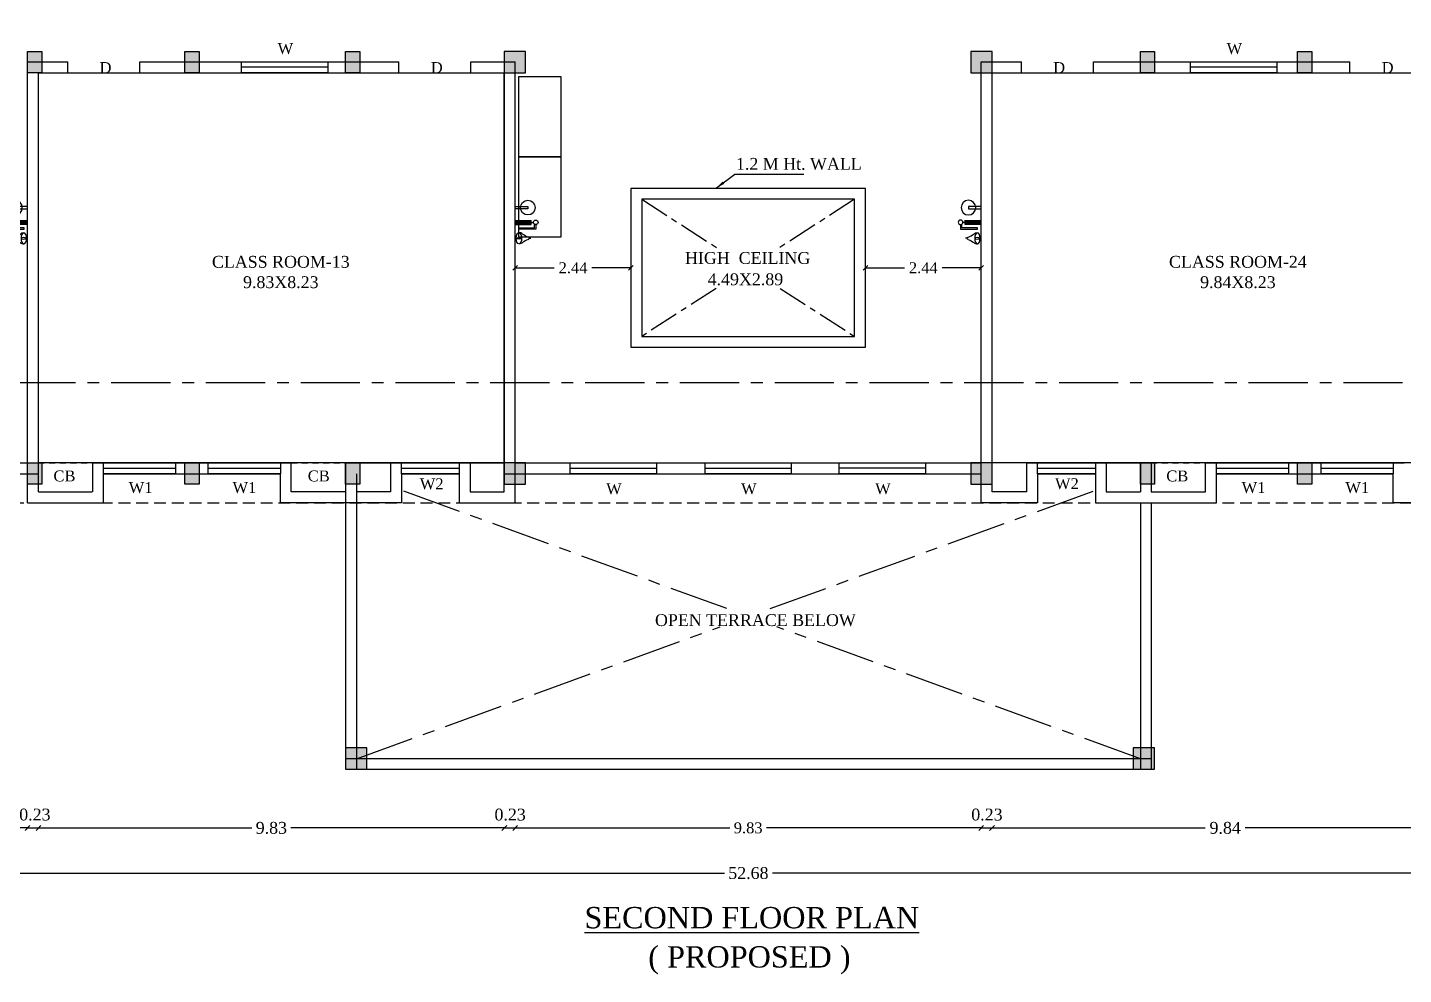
# Model space of a CAD drawing. Header units: metres. Extents: x -53 to 471, y -924 to -843.
# Drawn here: x 134.95 to 163.98, y -923.71 to -903.74 of the extents above; entities that cross this region are included whole.
import ezdxf
from ezdxf.enums import TextEntityAlignment as Align

# ---------------------------------------------------------------- set-up
doc = ezdxf.new("R2010")
doc.units = ezdxf.units.M
doc.header["$MEASUREMENT"] = 0
doc.header["$PDMODE"] = 3
doc.linetypes.add('CENTER', pattern=[2, 1.25, -0.25, 0.25, -0.25])
doc.linetypes.add('HIDDEN', pattern=[0.375, 0.25, -0.125])
doc.layers.get('DEFPOINTS').update_dxf_attribs({"lineweight": 5})
doc.layers.add('BLK_1_FLR_2_BLT_UP_AREA', color=27, linetype='Continuous', lineweight=0)
for name, color, linetype in [('BLK_1_FLR_2_BLT_UP_AREA_DEDUCT', 27, 'Continuous'), ('BLK_1_FLR_2_DRINKING_WATER', 1, 'Continuous'), ('BLK_1_FLR_2_REGULAR_ROOM_1', 117, 'Continuous')]:
    doc.layers.add(name, color=color, linetype=linetype)
doc.styles.add('Isa-', font='times.ttf')
doc.styles.get("Standard").update_dxf_attribs({"font": 'arial.ttf'})
doc.styles.add('STYLE2', font='times.ttf')
doc.dimstyles.new('Copy of ISO-25', dxfattribs={"dimscale": 0, "dimtxt": 0.23, "dimasz": 0.1, "dimexe": 1.25, "dimexo": 0.625, "dimgap": 0.11, "dimtad": 0, "dimtih": 1, "dimtoh": 1, "dimzin": 1, "dimdsep": 46, "dimtxsty": 'STYLE2', "dimblk": 'OBLIQUE', "dimcen": 0, "dimse1": 1, "dimse2": 1, "dimclrd": 1, "dimclrt": 3, "dimadec": 0, "dimazin": 2, "dimtfac": 1, "dimtix": 1, "dimtofl": 0, "dimtmove": 0, "dimatfit": 3, "dimfxl": 0, "dimtolj": 1, "dimarcsym": 0})
doc.dimstyles.get("Standard").update_dxf_attribs({"dimtxt": 0.18, "dimasz": 0.18, "dimexe": 0.18, "dimexo": 0.0625, "dimgap": 0.09, "dimtad": 0, "dimtih": 1, "dimtoh": 1, "dimdec": 4, "dimzin": 0, "dimdsep": 46, "dimtxsty": 'Standard', "dimcen": 0.09, "dimadec": 0, "dimazin": 0, "dimtfac": 1, "dimtdec": 4, "dimtofl": 0, "dimtmove": 0, "dimatfit": 3, "dimfxl": 0, "dimtolj": 1, "dimtzin": 0, "dimarcsym": 0})

# ---------------------------------------------------------------- blocks, each defined once
blk = doc.blocks.new('_Oblique')
at = {"color": 0, "linetype": 'ByBlock', "lineweight": -2}
blk.add_line((-0.5, -0.5), (0.5, 0.5), dxfattribs=at)
blk = doc.blocks.new('*D551')
at = {"color": 1, "lineweight": -2}
for p, q in [((123.822, -921.57), (149.656, -921.57)), ((176.502, -921.57), (150.668, -921.57))]:
    blk.add_line(p, q, dxfattribs=at)
at = {"layer": 'DEFPOINTS', "color": 0}
for p in [(123.822, -914.061), (176.502, -914.061), (176.502, -921.57)]:
    blk.add_point(p, dxfattribs=at)
at = {"color": 1, "lineweight": -2, "xscale": 0.1, "yscale": 0.1, "zscale": 0.1, "rotation": 180}
blk.add_blockref('_Oblique', (123.822, -921.57), dxfattribs=at)
at = {"color": 1, "lineweight": -2, "xscale": 0.1, "yscale": 0.1, "zscale": 0.1}
blk.add_blockref('_Oblique', (176.502, -921.57), dxfattribs=at)
at = {"color": 3, "insert": (150.162, -921.57), "char_height": 0.25, "attachment_point": 5, "style": 'STYLE2'}
blk.add_mtext('\\A1;52.68', dxfattribs=at)
blk = doc.blocks.new('*D558')
at = {"color": 1, "lineweight": -2}
for p, q in [((132.512, -920.617), (133.31, -920.617)), ((134.952, -920.617), (134.155, -920.617))]:
    blk.add_line(p, q, dxfattribs=at)
at = {"layer": 'DEFPOINTS', "color": 0}
for p in [(134.952, -912.921), (132.512, -914.061), (134.952, -920.617)]:
    blk.add_point(p, dxfattribs=at)
at = {"color": 1, "lineweight": -2, "xscale": 0.1, "yscale": 0.1, "zscale": 0.1, "rotation": 180}
blk.add_blockref('_Oblique', (132.512, -920.617), dxfattribs=at)
at = {"color": 1, "lineweight": -2, "xscale": 0.1, "yscale": 0.1, "zscale": 0.1}
blk.add_blockref('_Oblique', (134.952, -920.617), dxfattribs=at)
at = {"color": 3, "insert": (133.732, -920.617), "char_height": 0.25, "attachment_point": 5, "style": 'STYLE2'}
blk.add_mtext('\\A1;2.44', dxfattribs=at)
blk = doc.blocks.new('*D559')
at = {"color": 1, "lineweight": -2}
blk.add_line((134.952, -920.617), (135.182, -920.617), dxfattribs=at)
at = {"layer": 'DEFPOINTS', "color": 0}
for p in [(134.952, -912.921), (135.182, -912.921), (135.182, -920.617)]:
    blk.add_point(p, dxfattribs=at)
at = {"color": 1, "lineweight": -2, "xscale": 0.1, "yscale": 0.1, "zscale": 0.1, "rotation": 180}
blk.add_blockref('_Oblique', (134.952, -920.617), dxfattribs=at)
at = {"color": 1, "lineweight": -2, "xscale": 0.1, "yscale": 0.1, "zscale": 0.1}
blk.add_blockref('_Oblique', (135.182, -920.617), dxfattribs=at)
at = {"color": 3, "insert": (135.108, -920.337), "char_height": 0.25, "attachment_point": 5, "style": 'STYLE2'}
blk.add_mtext('\\A1;0.23', dxfattribs=at)
blk = doc.blocks.new('*D610')
at = {"color": 1, "lineweight": -2}
for p, q in [((152.632, -908.806), (153.455, -908.806)), ((155.072, -908.806), (154.25, -908.806))]:
    blk.add_line(p, q, dxfattribs=at)
at = {"layer": 'DEFPOINTS', "color": 0}
for p in [(152.632, -908.806), (155.072, -908.806), (155.072, -908.806)]:
    blk.add_point(p, dxfattribs=at)
at = {"color": 1, "lineweight": -2, "xscale": 0.1, "yscale": 0.1, "zscale": 0.1, "rotation": 180}
blk.add_blockref('_Oblique', (152.632, -908.806), dxfattribs=at)
at = {"color": 1, "lineweight": -2, "xscale": 0.1, "yscale": 0.1, "zscale": 0.1}
blk.add_blockref('_Oblique', (155.072, -908.806), dxfattribs=at)
at = {"color": 3, "insert": (153.852, -908.806), "char_height": 0.23, "attachment_point": 5, "style": 'STYLE2'}
blk.add_mtext('\\A1;2.44', dxfattribs=at)
blk = doc.blocks.new('*D611')
at = {"color": 1, "lineweight": -2}
for p, q in [((145.242, -908.806), (146.065, -908.806)), ((147.682, -908.806), (146.86, -908.806))]:
    blk.add_line(p, q, dxfattribs=at)
at = {"layer": 'DEFPOINTS', "color": 0}
for p in [(145.242, -908.806), (145.242, -908.806), (147.682, -908.806)]:
    blk.add_point(p, dxfattribs=at)
at = {"color": 1, "lineweight": -2, "xscale": 0.1, "yscale": 0.1, "zscale": 0.1, "rotation": 180}
blk.add_blockref('_Oblique', (145.242, -908.806), dxfattribs=at)
at = {"color": 1, "lineweight": -2, "xscale": 0.1, "yscale": 0.1, "zscale": 0.1}
blk.add_blockref('_Oblique', (147.682, -908.806), dxfattribs=at)
at = {"color": 3, "insert": (146.462, -908.806), "char_height": 0.23, "attachment_point": 5, "style": 'STYLE2'}
blk.add_mtext('\\A1;2.44', dxfattribs=at)
blk = doc.blocks.new('FIRE')
at = {"lineweight": 25}
blk.add_hatch(color=256, dxfattribs=at).paths.add_polyline_path([(4776.393, 1592.591), (4776.49, 1592.591), (4776.49, 1592.93), (4776.393, 1592.93)])
for p, q in [((4776.442, 1592.93), (4776.442, 1592.975)), ((4776.559, 1592.998), (4776.483, 1592.998)), ((4776.49, 1593.023), (4776.587, 1593.023)), ((4776.559, 1592.664), (4776.559, 1592.998)), ((4776.587, 1593.023), (4776.587, 1592.664)), ((4776.49, 1592.93), (4776.393, 1592.93)), ((4776.49, 1592.591), (4776.49, 1592.93)), ((4776.587, 1592.664), (4776.559, 1592.664))]:
    blk.add_line(p, q, dxfattribs=at)
at = {"color": 0, "lineweight": 25, "ltscale": 60}
blk.add_line((4776.778, 1592.887), (4776.778, 1592.923), dxfattribs=at)
blk.add_lwpolyline([(4776.105, 1592.857), (4776.155, 1592.857), (4776.155, 1592.59), (4776.105, 1592.59)], close=True)
at = {"color": 1}
blk.add_circle((4776.13, 1592.857), 0.155, dxfattribs=at)
at = {"lineweight": 25}
blk.add_circle((4776.442, 1593.023), 0.0482, dxfattribs=at)
at = {"color": 0, "lineweight": 25, "ltscale": 60}
blk.add_arc((4776.778, 1592.861), 0.0262, 0, 180, dxfattribs=at)
for centre, major_axis, ratio in [((4776.778, 1592.668), (-0.118, 0), 0.493287), ((4776.778, 1592.676), (0, -0.0501), 0.352249)]:
    blk.add_ellipse(centre, major_axis=major_axis, ratio=ratio, dxfattribs=at)
for points in [[(4776.752, 1592.861), (4776.688, 1592.746), (4776.664, 1592.71), (4776.66, 1592.671)], [(4776.804, 1592.861), (4776.868, 1592.746), (4776.891, 1592.71), (4776.896, 1592.671)]]:
    blk.add_spline(points, degree=3, dxfattribs=at)
blk = doc.blocks.new('*D689')
at = {"color": 1, "lineweight": -2}
for p, q in [((135.182, -920.617), (139.687, -920.617)), ((145.012, -920.617), (140.508, -920.617))]:
    blk.add_line(p, q, dxfattribs=at)
at = {"layer": 'DEFPOINTS', "color": 0}
for p in [(135.182, -912.906), (145.012, -912.906), (145.012, -920.617)]:
    blk.add_point(p, dxfattribs=at)
at = {"color": 1, "lineweight": -2, "xscale": 0.1, "yscale": 0.1, "zscale": 0.1, "rotation": 180}
blk.add_blockref('_Oblique', (135.182, -920.617), dxfattribs=at)
at = {"color": 1, "lineweight": -2, "xscale": 0.1, "yscale": 0.1, "zscale": 0.1}
blk.add_blockref('_Oblique', (145.012, -920.617), dxfattribs=at)
at = {"color": 3, "insert": (140.097, -920.617), "char_height": 0.25, "attachment_point": 5, "style": 'STYLE2'}
blk.add_mtext('\\A1;9.83', dxfattribs=at)
blk = doc.blocks.new('*D690')
at = {"color": 1, "lineweight": -2}
blk.add_line((145.012, -920.617), (145.242, -920.617), dxfattribs=at)
at = {"layer": 'DEFPOINTS', "color": 0}
for p in [(145.012, -912.906), (145.242, -912.906), (145.242, -920.617)]:
    blk.add_point(p, dxfattribs=at)
at = {"color": 1, "lineweight": -2, "xscale": 0.1, "yscale": 0.1, "zscale": 0.1, "rotation": 180}
blk.add_blockref('_Oblique', (145.012, -920.617), dxfattribs=at)
at = {"color": 1, "lineweight": -2, "xscale": 0.1, "yscale": 0.1, "zscale": 0.1}
blk.add_blockref('_Oblique', (145.242, -920.617), dxfattribs=at)
at = {"color": 3, "insert": (145.135, -920.337), "char_height": 0.25, "attachment_point": 5, "style": 'STYLE2'}
blk.add_mtext('\\A1;0.23', dxfattribs=at)
blk = doc.blocks.new('*D691')
at = {"color": 1, "lineweight": -2}
for p, q in [((155.302, -920.617), (159.803, -920.617)), ((165.142, -920.617), (160.642, -920.617))]:
    blk.add_line(p, q, dxfattribs=at)
at = {"layer": 'DEFPOINTS', "color": 0}
for p in [(155.302, -912.899), (165.142, -912.906), (165.142, -920.617)]:
    blk.add_point(p, dxfattribs=at)
at = {"color": 1, "lineweight": -2, "xscale": 0.1, "yscale": 0.1, "zscale": 0.1, "rotation": 180}
blk.add_blockref('_Oblique', (155.302, -920.617), dxfattribs=at)
at = {"color": 1, "lineweight": -2, "xscale": 0.1, "yscale": 0.1, "zscale": 0.1}
blk.add_blockref('_Oblique', (165.142, -920.617), dxfattribs=at)
at = {"color": 3, "insert": (160.222, -920.617), "char_height": 0.25, "attachment_point": 5, "style": 'STYLE2'}
blk.add_mtext('\\A1;9.84', dxfattribs=at)
blk = doc.blocks.new('*D692')
at = {"color": 1, "lineweight": -2}
for p, q in [((145.242, -920.617), (149.771, -920.617)), ((155.072, -920.617), (150.544, -920.617))]:
    blk.add_line(p, q, dxfattribs=at)
at = {"layer": 'DEFPOINTS', "color": 0}
for p in [(145.242, -912.906), (155.072, -912.906), (155.072, -920.617)]:
    blk.add_point(p, dxfattribs=at)
at = {"color": 1, "lineweight": -2, "xscale": 0.1, "yscale": 0.1, "zscale": 0.1, "rotation": 180}
blk.add_blockref('_Oblique', (145.242, -920.617), dxfattribs=at)
at = {"color": 1, "lineweight": -2, "xscale": 0.1, "yscale": 0.1, "zscale": 0.1}
blk.add_blockref('_Oblique', (155.072, -920.617), dxfattribs=at)
at = {"color": 3, "insert": (150.157, -920.617), "char_height": 0.23, "attachment_point": 5, "style": 'STYLE2'}
blk.add_mtext('\\A1;9.83', dxfattribs=at)
blk = doc.blocks.new('*D693')
at = {"color": 1, "lineweight": -2}
blk.add_line((155.072, -920.617), (155.302, -920.617), dxfattribs=at)
at = {"layer": 'DEFPOINTS', "color": 0}
for p in [(155.072, -912.906), (155.302, -912.906), (155.302, -920.617)]:
    blk.add_point(p, dxfattribs=at)
at = {"color": 1, "lineweight": -2, "xscale": 0.1, "yscale": 0.1, "zscale": 0.1, "rotation": 180}
blk.add_blockref('_Oblique', (155.072, -920.617), dxfattribs=at)
at = {"color": 1, "lineweight": -2, "xscale": 0.1, "yscale": 0.1, "zscale": 0.1}
blk.add_blockref('_Oblique', (155.302, -920.617), dxfattribs=at)
at = {"color": 3, "insert": (155.195, -920.337), "char_height": 0.25, "attachment_point": 5, "style": 'STYLE2'}
blk.add_mtext('\\A1;0.23', dxfattribs=at)
blk = doc.blocks.new('tgt')
for color, points in [(5, [(-41.55, 9.52), (-41.55, 9.97), (-41.25, 9.97), (-41.25, 9.52)]), (5, [(-38.23, 9.52), (-38.23, 9.97), (-37.93, 9.97), (-37.93, 9.52)]), (5, [(-34.84, 9.52), (-34.84, 9.97), (-34.54, 9.97), (-34.54, 9.52)]), (7, [(-31.49, 9.52), (-31.04, 9.52), (-31.04, 9.97), (-31.49, 9.97)]), (7, [(-21.65, 9.52), (-21.2, 9.52), (-21.2, 9.97), (-21.65, 9.97)]), (5, [(-18.07, 9.52), (-18.07, 9.97), (-17.77, 9.97), (-17.77, 9.52)]), (5, [(-14.755, 9.52), (-14.755, 9.97), (-14.455, 9.97), (-14.455, 9.52)]), (4, [(-41.55, 0.84), (-41.55, 1.29), (-41.25, 1.29), (-41.25, 0.84)]), (4, [(-38.23, 0.84), (-38.23, 1.29), (-37.93, 1.29), (-37.93, 0.84)]), (4, [(-34.84, 0.84), (-34.84, 1.29), (-34.54, 1.29), (-34.54, 0.84)]), (7, [(-31.49, 0.84), (-31.04, 0.84), (-31.04, 1.29), (-31.49, 1.29)]), (7, [(-21.65, 0.84), (-21.2, 0.84), (-21.2, 1.29), (-21.65, 1.29)]), (4, [(-18.07, 0.84), (-18.07, 1.29), (-17.77, 1.29), (-17.77, 0.84)]), (4, [(-14.755, 0.84), (-14.755, 1.29), (-14.455, 1.29), (-14.455, 0.84)])]:
    blk.add_hatch(color=color).paths.add_polyline_path(points)
at = {"lineweight": -3}
for points in [[(-34.84, -5.17), (-34.39, -5.17), (-34.39, -4.72), (-34.84, -4.72)], [(-18.22, -5.17), (-17.77, -5.17), (-17.77, -4.72), (-18.22, -4.72)]]:
    blk.add_hatch(color=8, dxfattribs=at).paths.add_polyline_path(points)
at = {"color": 5}
for points in [[(-41.55, 9.52), (-41.55, 9.97), (-41.25, 9.97), (-41.25, 9.52)], [(-38.23, 9.52), (-38.23, 9.97), (-37.93, 9.97), (-37.93, 9.52)], [(-34.84, 9.52), (-34.84, 9.97), (-34.54, 9.97), (-34.54, 9.52)], [(-18.07, 9.52), (-18.07, 9.97), (-17.77, 9.97), (-17.77, 9.52)], [(-14.755, 9.52), (-14.755, 9.97), (-14.455, 9.97), (-14.455, 9.52)]]:
    blk.add_lwpolyline(points, close=True, dxfattribs=at)
at = {"color": 7, "ltscale": 3}
for points in [[(-31.49, 9.52), (-31.04, 9.52), (-31.04, 9.97), (-31.49, 9.97)], [(-21.65, 9.52), (-21.2, 9.52), (-21.2, 9.97), (-21.65, 9.97)], [(-31.49, 0.84), (-31.04, 0.84), (-31.04, 1.29), (-31.49, 1.29)], [(-21.65, 0.84), (-21.2, 0.84), (-21.2, 1.29), (-21.65, 1.29)]]:
    blk.add_lwpolyline(points, close=True, dxfattribs=at)
at = {"color": 4}
for points in [[(-41.55, 0.84), (-41.55, 1.29), (-41.25, 1.29), (-41.25, 0.84)], [(-38.23, 0.84), (-38.23, 1.29), (-37.93, 1.29), (-37.93, 0.84)], [(-34.84, 0.84), (-34.84, 1.29), (-34.54, 1.29), (-34.54, 0.84)], [(-18.07, 0.84), (-18.07, 1.29), (-17.77, 1.29), (-17.77, 0.84)], [(-14.755, 0.84), (-14.755, 1.29), (-14.455, 1.29), (-14.455, 0.84)]]:
    blk.add_lwpolyline(points, close=True, dxfattribs=at)
at = {"color": 8, "lineweight": -3}
for points in [[(-34.84, -5.17), (-34.39, -5.17), (-34.39, -4.72), (-34.84, -4.72)], [(-18.22, -5.17), (-17.77, -5.17), (-17.77, -4.72), (-18.22, -4.72)]]:
    blk.add_lwpolyline(points, close=True, dxfattribs=at)
blk = doc.blocks.new('*D745')
at = {"color": 1, "lineweight": -2, "ltscale": 3}
for p, q in [((120.691, -874.388), (120.691, -896.657)), ((120.691, -919.381), (120.691, -897.112))]:
    blk.add_line(p, q, dxfattribs=at)
at = {"layer": 'DEFPOINTS', "color": 0, "ltscale": 3}
for p in [(129.232, -874.388), (120.691, -919.381), (141.662, -919.381)]:
    blk.add_point(p, dxfattribs=at)
at = {"color": 1, "lineweight": -2, "ltscale": 3, "xscale": 0.1, "yscale": 0.1, "zscale": 0.1}
for p, rotation in [((120.691, -874.388), 90), ((120.691, -919.381), 270)]:
    blk.add_blockref('_Oblique', p, dxfattribs=dict(at, rotation=rotation))
at = {"color": 3, "ltscale": 3, "insert": (120.691, -896.884), "char_height": 0.23, "attachment_point": 5, "style": 'STYLE2'}
blk.add_mtext('\\A1;44.99', dxfattribs=at)
blk = doc.blocks.new('*D770')
at = {"color": 1, "lineweight": -2, "ltscale": 3}
for p, q in [((121.782, -914.056), (121.782, -916.376)), ((121.782, -919.151), (121.782, -916.83))]:
    blk.add_line(p, q, dxfattribs=at)
at = {"layer": 'DEFPOINTS', "color": 0, "ltscale": 3}
for p in [(123.822, -914.056), (121.782, -919.151), (142.163, -919.151)]:
    blk.add_point(p, dxfattribs=at)
at = {"color": 1, "lineweight": -2, "ltscale": 3, "xscale": 0.1, "yscale": 0.1, "zscale": 0.1}
for p, rotation in [((121.782, -914.056), 90), ((121.782, -919.151), 270)]:
    blk.add_blockref('_Oblique', p, dxfattribs=dict(at, rotation=rotation))
at = {"color": 3, "ltscale": 3, "insert": (121.782, -916.603), "char_height": 0.23, "attachment_point": 5, "style": 'STYLE2'}
blk.add_mtext('\\A1;5.10', dxfattribs=at)
blk = doc.blocks.new('*D771')
at = {"color": 1, "lineweight": -2, "ltscale": 3}
for p, q in [((121.782, -919.151), (121.782, -919.051)), ((121.782, -919.381), (121.782, -919.481))]:
    blk.add_line(p, q, dxfattribs=at)
at = {"layer": 'DEFPOINTS', "color": 0, "ltscale": 3}
for p in [(121.782, -919.381), (142.157, -919.381), (142.163, -919.151)]:
    blk.add_point(p, dxfattribs=at)
at = {"color": 1, "lineweight": -2, "ltscale": 3, "xscale": 0.1, "yscale": 0.1, "zscale": 0.1}
for p, rotation in [((121.782, -919.151), 270), ((121.782, -919.381), 90)]:
    blk.add_blockref('_Oblique', p, dxfattribs=dict(at, rotation=rotation))
at = {"color": 3, "ltscale": 3, "insert": (121.782, -919.266), "char_height": 0.23, "attachment_point": 5, "style": 'STYLE2'}
blk.add_mtext('\\A1;0.23', dxfattribs=at)
blk = doc.blocks.new('*D772')
at = {"color": 1, "lineweight": -2, "ltscale": 3}
for p, q in [((178.409, -914.061), (178.409, -916.378)), ((178.409, -919.151), (178.409, -916.833))]:
    blk.add_line(p, q, dxfattribs=at)
at = {"layer": 'DEFPOINTS', "color": 0, "ltscale": 3}
for p in [(176.502, -914.061), (158.067, -919.151), (178.409, -919.151)]:
    blk.add_point(p, dxfattribs=at)
at = {"color": 1, "lineweight": -2, "ltscale": 3, "xscale": 0.1, "yscale": 0.1, "zscale": 0.1}
for p, rotation in [((178.409, -914.061), 90), ((178.409, -919.151), 270)]:
    blk.add_blockref('_Oblique', p, dxfattribs=dict(at, rotation=rotation))
at = {"color": 3, "ltscale": 3, "insert": (178.409, -916.606), "char_height": 0.23, "attachment_point": 5, "style": 'STYLE2'}
blk.add_mtext('\\A1;5.09', dxfattribs=at)
blk = doc.blocks.new('*D773')
at = {"color": 1, "lineweight": -2, "ltscale": 3}
for p, q in [((178.409, -919.151), (178.409, -919.051)), ((178.409, -919.381), (178.409, -919.481))]:
    blk.add_line(p, q, dxfattribs=at)
at = {"layer": 'DEFPOINTS', "color": 0, "ltscale": 3}
for p in [(158.046, -919.381), (158.067, -919.151), (178.409, -919.381)]:
    blk.add_point(p, dxfattribs=at)
at = {"color": 1, "lineweight": -2, "ltscale": 3, "xscale": 0.1, "yscale": 0.1, "zscale": 0.1}
for p, rotation in [((178.409, -919.151), 270), ((178.409, -919.381), 90)]:
    blk.add_blockref('_Oblique', p, dxfattribs=dict(at, rotation=rotation))
at = {"color": 3, "ltscale": 3, "insert": (178.409, -919.266), "char_height": 0.23, "attachment_point": 5, "style": 'STYLE2'}
blk.add_mtext('\\A1;0.23', dxfattribs=at)
blk = doc.blocks.new('*D774')
at = {"color": 1, "lineweight": -2, "ltscale": 3}
for p, q in [((179.831, -874.388), (179.831, -896.657)), ((179.831, -919.381), (179.831, -897.112))]:
    blk.add_line(p, q, dxfattribs=at)
at = {"layer": 'DEFPOINTS', "color": 0, "ltscale": 3}
for p in [(171.092, -874.388), (179.831, -874.388), (158.662, -919.381)]:
    blk.add_point(p, dxfattribs=at)
at = {"color": 1, "lineweight": -2, "ltscale": 3, "xscale": 0.1, "yscale": 0.1, "zscale": 0.1}
for p, rotation in [((179.831, -874.388), 90), ((179.831, -919.381), 270)]:
    blk.add_blockref('_Oblique', p, dxfattribs=dict(at, rotation=rotation))
at = {"color": 3, "ltscale": 3, "insert": (179.831, -896.884), "char_height": 0.23, "attachment_point": 5, "style": 'STYLE2'}
blk.add_mtext('\\A1;44.99', dxfattribs=at)

msp = doc.modelspace()

# ---------------------------------------------------------------- linework, layer by layer
for p, q in [((134.95223, -912.92055), (134.95223, -904.24055)), ((134.95223, -913.76055), (134.95223, -904.24055)), ((134.95223, -904.46055), (135.80104, -904.46055)), ((134.95223, -904.46055), (135.80104, -904.46055)), ((135.80104, -904.69055), (135.80104, -904.46055)), ((137.32104, -904.46055), (142.78895, -904.46055)), ((137.32104, -904.69055), (137.32104, -904.46055)), ((142.78895, -904.69055), (142.78895, -904.46055)), ((144.30895, -904.46055), (145.01223, -904.46055)), ((144.30895, -904.69055), (144.30895, -904.46055)), ((145.01223, -904.46055), (145.24223, -904.46055)), ((145.24223, -913.76055), (145.24223, -904.46055)), ((155.07223, -904.46055), (155.92104, -904.46055)), ((155.07223, -904.46055), (155.69003, -904.46055)), ((155.07223, -913.76055), (155.07223, -904.46055)), ((155.92104, -904.69055), (155.92104, -904.46055)), ((157.44104, -904.46055), (162.85132, -904.46055)), ((157.44104, -904.46055), (162.85132, -904.46055)), ((157.44104, -904.69055), (157.44104, -904.46055)), ((162.85132, -904.69055), (162.85132, -904.46055)), ((135.18223, -904.69055), (135.80104, -904.69055)), ((135.18223, -904.69055), (135.80104, -904.69055)), ((135.18223, -912.92055), (135.18223, -904.69055)), ((135.18223, -913.53055), (135.18223, -904.69055)), ((137.32104, -904.69055), (142.78895, -904.69055)), ((144.30895, -904.69055), (145.01223, -904.69055)), ((145.01223, -913.52555), (145.01223, -904.69055)), ((155.30223, -904.69055), (155.92104, -904.69055)), ((155.30223, -913.53055), (155.30223, -904.69055)), ((155.31223, -904.69055), (155.69003, -904.69055)), ((157.44104, -904.69055), (162.85132, -904.69055)), ((157.44104, -904.69055), (162.85132, -904.69055)), ((132.51223, -912.92055), (134.95223, -912.92055)), ((132.51223, -912.92055), (134.95223, -912.92055)), ((136.32723, -912.92055), (140.51723, -912.92055)), ((141.66223, -912.92055), (141.66223, -919.38055)), ((141.66223, -912.92055), (145.01223, -912.92055)), ((145.24223, -912.92055), (155.07223, -912.92055)), ((156.03223, -912.92055), (158.66223, -912.92055)), ((156.03223, -912.92055), (158.66223, -912.92055)), ((158.43223, -912.92055), (158.43223, -913.53055)), ((158.66223, -912.92055), (158.66223, -913.53055)), ((159.80723, -912.92055), (163.99723, -912.92055)), ((159.80723, -912.92055), (163.99723, -912.92055)), ((132.51223, -913.15055), (135.18223, -913.15055)), ((136.55723, -913.15055), (140.28723, -913.15055)), ((141.89223, -913.15055), (141.89223, -919.38055)), ((142.84223, -913.15055), (144.06223, -913.15055)), ((145.01223, -913.15055), (155.07223, -913.15055)), ((156.26223, -913.15055), (157.48223, -913.15055)), ((160.03723, -913.15055), (163.76723, -913.15055)), ((158.43223, -913.76055), (158.43223, -919.38055)), ((158.66223, -913.76055), (158.66223, -919.38055)), ((141.66223, -919.15055), (158.66223, -919.15055)), ((141.66223, -919.38055), (158.66223, -919.38055))]:
    msp.add_line(p, q)
at = {"color": 1}
for p, q in [((141.28892, -904.57555), (139.46892, -904.57555)), ((161.31115, -904.57555), (159.49115, -904.57555))]:
    msp.add_line(p, q, dxfattribs=at)
at = {"color": 3, "linetype": 'CENTER', "ltscale": 0.5}
for p, q in [((147.91223, -907.36055), (149.54104, -908.40893)), ((152.40223, -907.36055), (150.77343, -908.40893)), ((149.48029, -909.24126), (147.91223, -910.25055)), ((150.83417, -909.24126), (152.40223, -910.25055))]:
    msp.add_line(p, q, dxfattribs=at)
at = {"color": 5, "linetype": 'CENTER', "lineweight": -3}
msp.add_line((122.71662, -911.22457), (177.83223, -911.22457), dxfattribs=at)
at = {"color": 41, "linetype": 'HIDDEN', "lineweight": -3, "ltscale": 0.5}
for p, q in [((135.18223, -912.92055), (136.32723, -912.92055)), ((140.51723, -912.92055), (141.66223, -912.92055)), ((158.66223, -912.92055), (159.80723, -912.92055))]:
    msp.add_line(p, q, dxfattribs=at)
at = {"lineweight": -3}
for p, q in [((136.32723, -913.53055), (136.32723, -912.92055)), ((140.51723, -913.53055), (140.51723, -912.92055)), ((142.61223, -912.92055), (142.61223, -913.52555)), ((144.29223, -912.92055), (144.29223, -913.52555)), ((156.03223, -912.92055), (156.03223, -913.53055)), ((157.71223, -912.92055), (157.71223, -913.52555)), ((159.80723, -913.53055), (159.80723, -912.92055)), ((136.55723, -913.76055), (136.55723, -913.15055)), ((136.55723, -913.76055), (136.55723, -913.15055)), ((140.28723, -913.76055), (140.28723, -913.15055)), ((142.84223, -913.14555), (142.84223, -913.76055)), ((142.84223, -913.15055), (144.06223, -913.15055)), ((144.06223, -913.14555), (144.06223, -913.76055)), ((156.26223, -913.14555), (156.26223, -913.76055)), ((157.48223, -913.14555), (157.48223, -913.75555)), ((160.03723, -913.76055), (160.03723, -913.15055)), ((163.76723, -913.76055), (163.76723, -913.15055)), ((135.18223, -913.53055), (136.31723, -913.53055)), ((141.66223, -913.53055), (140.51723, -913.53055)), ((142.61223, -913.52555), (141.89223, -913.52555)), ((144.29223, -913.52555), (145.01223, -913.52555)), ((156.03223, -913.53055), (155.30223, -913.53055)), ((157.71223, -913.53055), (158.43223, -913.53055)), ((158.66223, -913.53055), (159.80723, -913.53055)), ((134.95223, -913.76055), (136.55723, -913.76055)), ((141.89223, -913.76055), (140.28723, -913.76055)), ((142.84223, -913.76055), (141.66223, -913.76055)), ((144.06223, -913.76055), (145.24223, -913.76055)), ((156.26223, -913.76055), (155.07223, -913.76055)), ((157.48223, -913.76055), (158.43223, -913.76055)), ((158.43223, -913.76055), (160.03723, -913.76055)), ((165.37223, -913.76055), (163.76723, -913.76055))]:
    msp.add_line(p, q, dxfattribs=at)
at = {"color": 1, "lineweight": -3}
for p, q in [((138.07223, -913.03555), (136.55723, -913.03555)), ((138.07723, -913.03555), (136.55723, -913.03555)), ((140.28723, -913.03555), (138.76723, -913.03555)), ((144.06223, -913.03555), (142.84223, -913.03555)), ((148.22046, -913.03555), (146.40046, -913.03555)), ((151.06723, -913.03555), (149.24723, -913.03555)), ((153.89546, -913.03305), (152.07546, -913.03305)), ((157.48223, -913.03555), (156.26223, -913.03555)), ((161.55223, -913.03555), (160.03723, -913.03555)), ((161.55723, -913.03555), (160.03723, -913.03555)), ((163.76723, -913.03555), (162.24723, -913.03555))]:
    msp.add_line(p, q, dxfattribs=at)
at = {"color": 41, "ltscale": 3}
for p, q in [((141.89223, -912.92055), (142.61223, -912.92055)), ((144.29223, -912.92055), (145.01223, -912.92055)), ((157.71223, -912.92055), (158.43223, -912.92055))]:
    msp.add_line(p, q, dxfattribs=at)
at = {"linetype": 'CENTER', "lineweight": -3}
for p, q in [((149.70417, -915.99175), (142.84223, -913.50045)), ((150.62029, -915.99175), (157.48223, -913.50045)), ((141.89223, -919.16055), (149.56431, -916.37513)), ((158.43223, -919.16055), (150.76015, -916.37513))]:
    msp.add_line(p, q, dxfattribs=at)
at = {"color": 1, "linetype": 'HIDDEN'}
for p, q in [((133.12223, -913.76055), (158.43223, -913.76055)), ((158.66223, -913.76055), (167.20223, -913.76055))]:
    msp.add_line(p, q, dxfattribs=at)
at = {"color": 1, "linetype": 'HIDDEN', "lineweight": -3}
for p, q in [((133.12223, -913.76055), (158.43223, -913.76055)), ((158.66223, -913.76055), (163.76723, -913.76055))]:
    msp.add_line(p, q, dxfattribs=at)
at = {"color": 2}
for points in [[(139.46892, -904.69055), (139.46892, -904.46055), (141.28892, -904.46055), (141.28892, -904.69055)], [(159.49115, -904.69055), (159.49115, -904.46055), (161.31115, -904.46055), (161.31115, -904.69055)]]:
    msp.add_lwpolyline(points, close=True, dxfattribs=at)
msp.add_lwpolyline([(147.68223, -910.48055), (152.63223, -910.48055), (152.63223, -907.13055), (147.68223, -907.13055)], close=True)
at = {"color": 27}
msp.add_lwpolyline([(147.91223, -910.25055), (152.40223, -910.25055), (152.40223, -907.36055), (147.91223, -907.36055)], close=True, dxfattribs=at)
at = {"color": 2, "lineweight": -3}
for points in [[(136.55723, -913.15055), (136.55723, -912.92055), (138.07723, -912.92055), (138.07723, -913.15055)], [(138.76723, -913.15055), (138.76723, -912.92055), (140.28723, -912.92055), (140.28723, -913.15055)], [(142.84223, -913.15055), (142.84223, -912.92055), (144.06223, -912.92055), (144.06223, -913.15055)], [(146.40046, -913.15055), (146.40046, -912.92055), (148.22046, -912.92055), (148.22046, -913.15055)], [(149.24723, -913.15055), (149.24723, -912.92055), (151.06723, -912.92055), (151.06723, -913.15055)], [(152.07546, -913.14805), (152.07546, -912.91805), (153.89546, -912.91805), (153.89546, -913.14805)], [(156.26223, -913.15055), (156.26223, -912.92055), (157.48223, -912.92055), (157.48223, -913.15055)], [(160.03723, -913.15055), (160.03723, -912.92055), (161.55723, -912.92055), (161.55723, -913.15055)], [(162.24723, -913.15055), (162.24723, -912.92055), (163.76723, -912.92055), (163.76723, -913.15055)]]:
    msp.add_lwpolyline(points, close=True, dxfattribs=at)
at = {"layer": 'BLK_1_FLR_2_BLT_UP_AREA', "color": 27, "ltscale": 3}
msp.add_lwpolyline([(134.95223, -913.15055), (134.95223, -913.76055), (136.55723, -913.76055), (136.55723, -913.15055), (140.28723, -913.15055), (140.28723, -913.76055), (142.84223, -913.76055), (142.84223, -913.14555), (144.06223, -913.14555), (144.0623, -913.76055), (145.24223, -913.76055), (145.24223, -913.15055), (155.07223, -913.15055), (155.07223, -913.76055), (156.26223, -913.76055), (156.26223, -913.14555), (157.48223, -913.14555), (157.48223, -913.76055), (160.03723, -913.76055), (160.03723, -913.15055), (163.76723, -913.15055), (163.76723, -913.76055), (165.37223, -913.76055)], dxfattribs=at)
at = {"layer": 'BLK_1_FLR_2_BLT_UP_AREA_DEDUCT', "color": 27}
msp.add_lwpolyline([(147.91223, -910.25055), (152.40223, -910.25055), (152.40223, -907.36055), (147.91223, -907.36055)], close=True, dxfattribs=at)
at = {"layer": 'BLK_1_FLR_2_DRINKING_WATER'}
for points in [[(146.20997, -904.77878), (145.30997, -904.77878), (145.30997, -906.46375), (146.20997, -906.46375)], [(146.20997, -906.46375), (145.30997, -906.46375), (145.30997, -908.14872), (146.20997, -908.14872)]]:
    msp.add_lwpolyline(points, close=True, dxfattribs=at)
at = {"layer": 'BLK_1_FLR_2_REGULAR_ROOM_1', "color": 3, "ltscale": 3}
for points in [[(135.18223, -904.69055), (145.01223, -904.69055), (145.01223, -912.92055), (135.18223, -912.92055)], [(155.30223, -904.69055), (165.14223, -904.69055), (165.14223, -912.92055), (155.30223, -912.92055)]]:
    msp.add_lwpolyline(points, close=True, dxfattribs=at)

# ---------------------------------------------------------------- block references
at = {"color": 4}
msp.add_blockref('tgt', (176.50223, -914.21055), dxfattribs=at)
at = {"xscale": -1, "rotation": 90}
for p in [(1727.54327, 3868.59515), (1747.66249, 3868.59515)]:
    msp.add_blockref('FIRE', p, dxfattribs=at)
at = {"rotation": 270}
msp.add_blockref('FIRE', (-1447.34803, 3868.59515), dxfattribs=at)

# ---------------------------------------------------------------- texts
at = {"color": 4, "style": 'Isa-'}
for s, p in [('W', (140.39403, -904.29529)), ('W', (160.41627, -904.29529)), ('D', (136.59871, -904.69793)), ('D', (143.58662, -904.69793)), ('D', (156.71871, -904.69793)), ('D', (163.649, -904.69793))]:
    msp.add_text(s, height=0.23, dxfattribs=at).set_placement(p, align=Align.CENTER)
at = {"style": 'Isa-'}
msp.add_text('1.2 M Ht. WALL', height=0.25, dxfattribs=at).set_placement((149.89964, -906.73759))
for s, p in [('CLASS ROOM-13', (140.29625, -908.80367)), (' HIGH  CEILING', (150.09918, -908.72282)), ('CLASS ROOM-24', (160.48963, -908.80367)), ('4.49X2.89', (150.09918, -909.17258)), ('9.83X8.23', (140.29625, -909.23259)), ('9.84X8.23', (160.48963, -909.23259)), ('OPEN TERRACE BELOW', (150.3094, -916.35877))]:
    msp.add_text(s, height=0.25, dxfattribs=at).set_placement(p, align=Align.CENTER)
at = {"color": 4, "lineweight": -3, "style": 'Isa-'}
for s, p in [('CB', (135.7311, -913.30936)), ('W1', (137.3398, -913.55384)), ('W1', (139.52912, -913.55384)), ('CB', (141.09692, -913.30936)), ('W2', (143.47994, -913.47603)), ('W2', (156.88225, -913.47103)), ('CB', (159.2111, -913.30936)), ('W1', (160.8198, -913.55384)), ('W1', (163.00912, -913.55384)), ('W', (147.32558, -913.57947)), ('W', (150.17235, -913.57947)), ('W', (153.00058, -913.57697))]:
    msp.add_text(s, height=0.23, dxfattribs=at).set_placement(p, align=Align.CENTER)
at = {"color": 2, "lineweight": -3, "style": 'Isa-'}
for s, p in [('%%USECOND FLOOR PLAN', (150.23478, -922.50825)), ('( PROPOSED )', (150.18324, -923.33494))]:
    msp.add_text(s, height=0.45, dxfattribs=at).set_placement(p, align=Align.MIDDLE_CENTER)

# ---------------------------------------------------------------- dimensions: what is measured, and where the dimension line sits
at = {"color": 4, "ltscale": 3}
for base, p1, p2, override, picture, middle in [((120.69077, -919.38055), (129.23223, -874.38836), (141.66223, -919.38055), {"dimscale": 1}, '*D745', (120.69077, -896.88446)), ((179.83091, -874.38836), (158.66223, -919.38055), (171.09223, -874.38836), {"dimscale": 1}, '*D774', (179.83091, -896.88446)), ((121.78186582, -919.1505476746), (123.8222310143, -914.0555476746), (142.1631986146, -919.1505476746), {"dimscale": 1, "dimtmove": 1}, '*D770', (121.78186582, -916.6030476746)), ((178.40936, -919.15055), (176.50223, -914.06055), (158.06722, -919.15055), {"dimscale": 1, "dimtmove": 1}, '*D772', (178.40936, -916.60555)), ((121.78187, -919.38055), (142.1632, -919.15055), (142.15668, -919.38055), {"dimscale": 1, "dimtmove": 1}, '*D771', (121.78187, -919.26555)), ((178.40936, -919.38055), (158.06722, -919.15055), (158.04578, -919.38055), {"dimscale": 1, "dimtmove": 1}, '*D773', (178.40936, -919.26555))]:
    dim = msp.add_linear_dim(base=base, p1=p1, p2=p2, angle=90, dimstyle='Copy of ISO-25', override=override, dxfattribs=at)
    dim.commit()
    dim.dimension.update_dxf_attribs({"geometry": picture, "text_midpoint": middle})
for base, p1, p2, override, picture, middle in [((145.24223, -908.80555), (147.68223, -908.80555), (145.24223, -908.80555), {"dimscale": 1}, '*D611', (146.46223, -908.80555)), ((155.07223, -908.80555), (152.63223, -908.80555), (155.07223, -908.80555), {"dimscale": 1}, '*D610', (153.85223, -908.80555)), ((134.95223, -920.61681), (132.51223, -914.06055), (134.95223, -912.92055), {"dimscale": 1, "dimtxt": 0.25, "dimtmove": 1}, '*D558', (133.73223, -920.61681)), ((145.01223, -920.61681), (135.18223, -912.90555), (145.01223, -912.90555), {"dimscale": 1, "dimtxt": 0.25, "dimtmove": 1}, '*D689', (140.09723, -920.61681)), ((155.07223, -920.61681), (145.24223, -912.90555), (155.07223, -912.90555), {"dimscale": 1}, '*D692', (150.15723, -920.61681)), ((165.14223, -920.61681), (155.30223, -912.89927), (165.14223, -912.90555), {"dimscale": 1, "dimtxt": 0.25, "dimtmove": 1}, '*D691', (160.22223, -920.61681)), ((176.50223, -921.57037), (123.82223, -914.06055), (176.50223, -914.06055), {"dimscale": 1, "dimtxt": 0.25}, '*D551', (150.16223, -921.57037))]:
    dim = msp.add_linear_dim(base=base, p1=p1, p2=p2, dimstyle='Copy of ISO-25', override=override)
    dim.commit()
    dim.dimension.update_dxf_attribs({"geometry": picture, "text_midpoint": middle})
for base, p1, p2, picture, middle in [((135.18223, -920.61681), (134.95223, -912.92055), (135.18223, -912.92055), '*D559', (135.10789, -920.33655)), ((145.24223, -920.61681), (145.01223, -912.90555), (145.24223, -912.90555), '*D690', (145.13519, -920.33655)), ((155.30223, -920.61681), (155.07223, -912.90555), (155.30223, -912.90555), '*D693', (155.19519, -920.33655))]:
    dim = msp.add_linear_dim(base=base, p1=p1, p2=p2, dimstyle='Copy of ISO-25', override={"dimscale": 1, "dimtxt": 0.25, "dimtmove": 2})
    dim.commit()
    dim.dimension.update_dxf_attribs({"geometry": picture, "text_midpoint": middle, "dimtype": 160})

# ---------------------------------------------------------------- leaders
msp.add_leader([(149.48939, -907.11748), (149.87519, -906.83166), (151.33449, -906.83166)], dimstyle='Standard', override={"dimgap": 0, "dimtad": 0})

doc.saveas('drawing.dxf')
